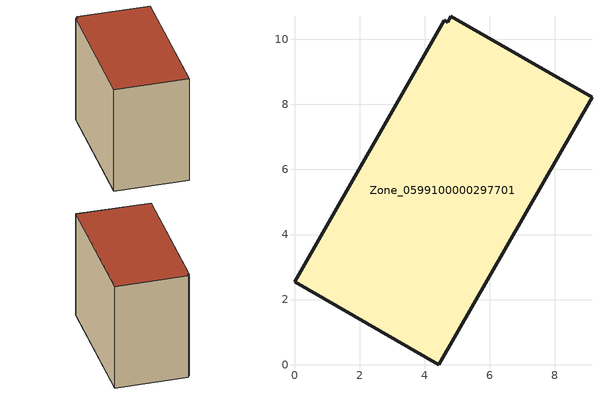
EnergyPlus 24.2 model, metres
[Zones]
Zone_0599100000297701
 floor ground (C_G): 4.81,10.71 9.15,8.22 4.44,0 0,2.54 4.61,10.59 4.71,10.53 z0
 wall outside (C_F): 4.44,0 9.15,8.22 4.81,10.71 4.71,10.53 4.61,10.59 0,2.54 4.44,0 z0:7.79
 roof outside (C_R): 9.15,8.22 4.81,10.71 4.71,10.53 4.61,10.59 0,2.54 4.44,0 z7.79
[BUILDING]
Pand.0599100000297701: North Axis=0; Terrain=City; Loads Convergence Tolerance Value=0.04; Temperature Convergence Tolerance Value=0.4; Solar Distribution=FullExterior; Maximum Number of Warmup Days=25; Minimum Number of Warmup Days=1
[Site:Location]
Rotterdam.The.Hague.AP_ZH_NLD Design_Conditions: Latitude=51.96; Longitude=4.45; Time Zone=1; Elevation=-4.5
[SITE:GROUNDTEMPERATURE:BUILDINGSURFACE]
18, 18, 18, 18, 18, 18, 18, 18, 18, 18, 18, 18
[MATERIAL] Thermal Absorptance=0.9; Solar Absorptance=0.7; Visible Absorptance=0.7
Name | Roughness | Thickness | Conductivity | Density | Specific Heat
G.TI.1975-1991 | MediumSmooth | 0.15 | 0.288461 | 540 | 1210
F.TI.1975-1991 | Rough | 0.3 | 0.230769 | 1920 | 840
R.TI.1975-1991 | MediumRough | 0.2 | 0.153846 | 1500 | 1000
[CONSTRUCTION]
C_G: G.TI.1975-1991
C_F: F.TI.1975-1991
C_R: R.TI.1975-1991
[ZONE]
Zone_0599100000297701: Type=1; Multiplier=1; Ceiling Height=Autocalculate; Volume=Autocalculate; Floor Area=autocalculate; Part of Total Floor Area=Yes
[ZONEINFILTRATION:DESIGNFLOWRATE]
Infil_Zone_0599100000297701: Zone or ZoneList or Space or SpaceList=Zone_0599100000297701; Schedule=AlwaysOn; Design Flow Rate Calculation Method=Flow/Area; Flow Rate per Floor Area=0.003; Constant Term Coefficient=1; Temperature Term Coefficient=0; Velocity Term Coefficient=0; Velocity Squared Term Coefficient=0
[HVACTEMPLATE:ZONE:IDEALLOADSAIRSYSTEM]
Zone_0599100000297701: Maximum Heating Supply Air Temperature=50; Minimum Cooling Supply Air Temperature=13; Maximum Heating Supply Air Humidity Ratio=0.0156; Minimum Cooling Supply Air Humidity Ratio=0.0077; Heating Limit=NoLimit; Cooling Limit=NoLimit; Dehumidification Control Type=ConstantSensibleHeatRatio; Cooling Sensible Heat Ratio=0.7; Dehumidification Setpoint=60; Humidification Control Type=None; Humidification Setpoint=30; Outdoor Air Method=None; Outdoor Air Flow Rate per Person=0.00944; Outdoor Air Flow Rate per Zone Floor Area=0; Outdoor Air Flow Rate per Zone=0; Demand Controlled Ventilation Type=None; Outdoor Air Economizer Type=NoEconomizer; Heat Recovery Type=None; Sensible Heat Recovery Effectiveness=0.7; Latent Heat Recovery Effectiveness=0.65
[ZONECONTROL:THERMOSTAT]
ThermostatControl_Zone_0599100000297701: Zone or ZoneList=Zone_0599100000297701; Control Type Schedule=DualSetpointControlType; Control 1=Thermostat_Zone_0599100000297701; Temperature Difference Between Cutout And Setpoint=0
[THERMOSTATSETPOINT:DUALSETPOINT]
Thermostat_Zone_0599100000297701: Heating Setpoint Temperature Schedule=HeatingSetpoint_Zone_0599100000297701; Cooling Setpoint Temperature Schedule=CoolingSetpoint_Zone_0599100000297701
[SCHEDULE:COMPACT]
HeatingSetpoint_Zone_0599100000297701: Through: 12/31, For: AllDays, Until: 24:00, 21
CoolingSetpoint_Zone_0599100000297701: Through: 12/31, For: AllDays, Until: 24:00, 24
DualSetpointControlType: Through: 12/31, For: AllDays, Until: 24:00, 4
AlwaysOn: Through: 12/31, For: AllDays, Until: 24:00, 1
